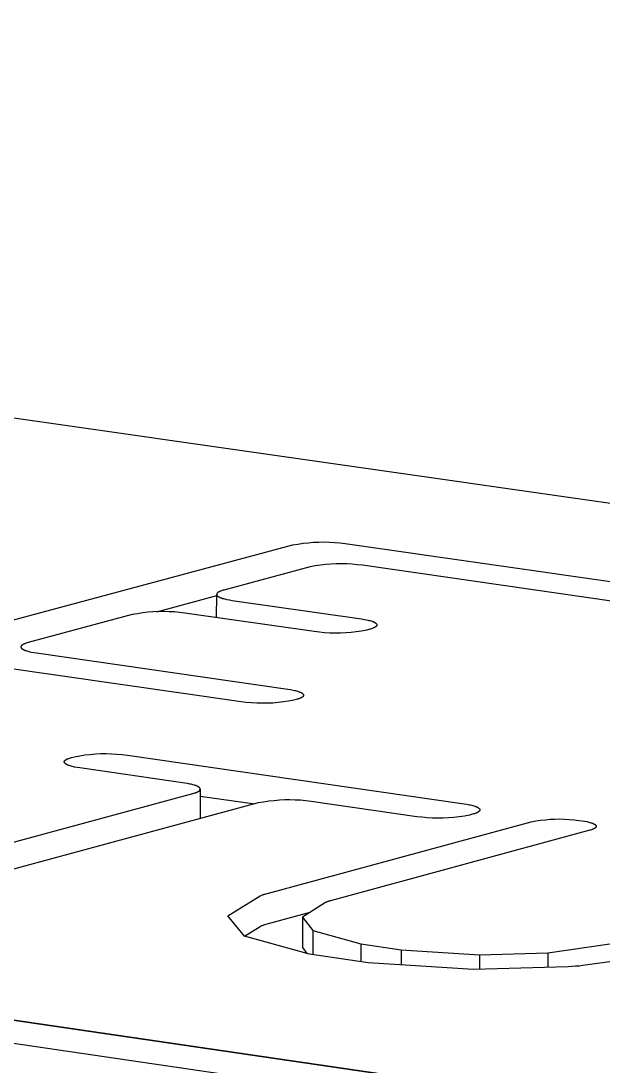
# Model space of a CAD drawing. Header units: millimetres. Extents: x -1283 to 2747, y -259 to 2557.
# Drawn here: x -56.64 to -39.81, y 888.5 to 918.73 of the extents above; entities that cross this region are included whole.
import ezdxf

# ---------------------------------------------------------------- set-up
doc = ezdxf.new("R2010")
doc.units = ezdxf.units.MM
doc.header["$MEASUREMENT"] = 0
doc.layers.add('Utwórz2D linie widoczne', color=7, linetype='Continuous', true_color=0x000000)

msp = doc.modelspace()

# ---------------------------------------------------------------- linework, layer by layer
at = {"layer": 'Utwórz2D linie widoczne'}
for p, q in [((133.445, 880.015), (-137.206, 918.732)), ((-177.156, 907.395), (89.502, 868.446)), ((90.257, 868.338), (-177.15, 907.396)), ((-180.82, 907.279), (90.947, 867.553)), ((-59.654, 900.653), (-48.782, 903.571)), ((-48.782, 903.571), (-48.632, 903.598)), ((-48.632, 903.598), (-48.481, 903.621)), ((-48.481, 903.621), (-48.33, 903.638)), ((-48.33, 903.638), (-48.178, 903.65)), ((-48.178, 903.65), (-48.026, 903.657)), ((-48.026, 903.657), (-47.874, 903.659)), ((-47.874, 903.659), (-47.721, 903.656)), ((-47.721, 903.656), (-47.569, 903.648)), ((-47.569, 903.648), (-47.417, 903.635)), ((-47.417, 903.635), (-47.266, 903.617)), ((-47.266, 903.617), (-38.14, 902.308)), ((-48.282, 902.938), (-50.773, 902.268)), ((-48.131, 902.965), (-48.282, 902.938)), ((-47.981, 902.987), (-48.131, 902.965)), ((-47.829, 903.004), (-47.981, 902.987)), ((-47.677, 903.017), (-47.829, 903.004)), ((-47.525, 903.024), (-47.677, 903.017)), ((-47.372, 903.026), (-47.525, 903.024)), ((-47.22, 903.023), (-47.372, 903.026)), ((-47.067, 903.015), (-47.22, 903.023)), ((-46.915, 903.001), (-47.067, 903.015)), ((-46.764, 902.983), (-46.915, 903.001)), ((-39.501, 901.941), (-46.764, 902.983)), ((-50.932, 902.206), (-50.936, 902.204)), ((-50.928, 902.209), (-50.932, 902.206)), ((-50.924, 902.211), (-50.928, 902.209)), ((-50.915, 902.216), (-50.924, 902.211)), ((-50.905, 902.221), (-50.915, 902.216)), ((-50.896, 902.226), (-50.905, 902.221)), ((-50.885, 902.23), (-50.896, 902.226)), ((-50.874, 902.235), (-50.885, 902.23)), ((-50.863, 902.239), (-50.874, 902.235)), ((-50.851, 902.244), (-50.863, 902.239)), ((-50.827, 902.252), (-50.851, 902.244)), ((-50.8, 902.26), (-50.827, 902.252)), ((-50.773, 902.268), (-50.8, 902.26)), ((-52.715, 901.641), (-50.981, 902.107)), ((-50.982, 901.47), (-50.981, 902.143)), ((-50.98, 902.149), (-50.981, 902.148)), ((-50.981, 902.148), (-50.981, 902.147)), ((-50.981, 902.147), (-50.981, 902.145)), ((-50.981, 902.145), (-50.981, 902.144)), ((-50.981, 902.144), (-50.981, 902.143)), ((-50.981, 902.143), (-50.981, 902.141)), ((-50.981, 902.141), (-50.981, 902.14)), ((-50.981, 902.14), (-50.981, 902.138)), ((-50.981, 902.138), (-50.981, 902.137)), ((-50.981, 902.137), (-50.98, 902.136)), ((-50.979, 902.155), (-50.98, 902.154)), ((-50.98, 902.154), (-50.98, 902.152)), ((-50.98, 902.152), (-50.98, 902.151)), ((-50.98, 902.151), (-50.98, 902.149)), ((-50.98, 902.136), (-50.98, 902.134)), ((-50.98, 902.134), (-50.98, 902.133)), ((-50.98, 902.133), (-50.98, 902.132)), ((-50.98, 902.132), (-50.979, 902.13)), ((-50.978, 902.158), (-50.979, 902.156)), ((-50.979, 902.156), (-50.979, 902.155)), ((-50.979, 902.13), (-50.979, 902.129)), ((-50.979, 902.129), (-50.978, 902.127)), ((-50.977, 902.16), (-50.978, 902.159)), ((-50.978, 902.159), (-50.978, 902.158)), ((-50.978, 902.127), (-50.978, 902.126)), ((-50.978, 902.126), (-50.977, 902.125)), ((-50.976, 902.163), (-50.977, 902.162)), ((-50.977, 902.162), (-50.977, 902.16)), ((-50.977, 902.125), (-50.977, 902.123)), ((-50.977, 902.123), (-50.976, 902.122)), ((-50.975, 902.164), (-50.976, 902.163)), ((-50.976, 902.122), (-50.975, 902.121)), ((-50.974, 902.167), (-50.975, 902.166)), ((-50.975, 902.166), (-50.975, 902.164)), ((-50.975, 902.121), (-50.974, 902.119)), ((-50.973, 902.168), (-50.974, 902.167)), ((-50.974, 902.119), (-50.974, 902.118)), ((-50.974, 902.118), (-50.973, 902.116)), ((-50.972, 902.17), (-50.973, 902.168)), ((-50.973, 902.116), (-50.972, 902.115)), ((-50.971, 902.171), (-50.972, 902.17)), ((-50.972, 902.115), (-50.971, 902.114)), ((-50.97, 902.172), (-50.971, 902.171)), ((-50.971, 902.114), (-50.97, 902.112)), ((-50.969, 902.174), (-50.97, 902.172)), ((-50.97, 902.112), (-50.969, 902.111)), ((-50.968, 902.175), (-50.969, 902.174)), ((-50.969, 902.111), (-50.968, 902.11)), ((-50.967, 902.176), (-50.968, 902.175)), ((-50.968, 902.11), (-50.967, 902.108)), ((-50.966, 902.178), (-50.967, 902.176)), ((-50.967, 902.108), (-50.966, 902.107)), ((-50.965, 902.179), (-50.966, 902.178)), ((-50.966, 902.107), (-50.964, 902.106)), ((-50.964, 902.18), (-50.965, 902.179)), ((-50.963, 902.182), (-50.964, 902.18)), ((-50.964, 902.106), (-50.963, 902.104)), ((-50.961, 902.183), (-50.963, 902.182)), ((-50.963, 902.104), (-50.962, 902.103)), ((-50.962, 902.103), (-50.96, 902.101)), ((-50.959, 902.186), (-50.961, 902.183)), ((-50.96, 902.101), (-50.958, 902.099)), ((-50.956, 902.188), (-50.959, 902.186)), ((-50.958, 902.099), (-50.955, 902.096)), ((-50.953, 902.191), (-50.956, 902.188)), ((-50.955, 902.096), (-50.952, 902.093)), ((-50.95, 902.193), (-50.953, 902.191)), ((-50.952, 902.093), (-50.948, 902.091)), ((-50.947, 902.196), (-50.95, 902.193)), ((-50.948, 902.091), (-50.945, 902.088)), ((-50.943, 902.199), (-50.947, 902.196)), ((-50.945, 902.088), (-50.941, 902.085)), ((-50.939, 902.201), (-50.943, 902.199)), ((-50.941, 902.085), (-50.937, 902.083)), ((-50.936, 902.204), (-50.939, 902.201)), ((-50.937, 902.083), (-50.933, 902.08)), ((-50.933, 902.08), (-50.929, 902.077)), ((-50.929, 902.077), (-50.925, 902.075)), ((-50.925, 902.075), (-50.92, 902.072)), ((-50.92, 902.072), (-50.91, 902.067)), ((-50.91, 902.067), (-50.9, 902.062)), ((-50.9, 902.062), (-50.889, 902.057)), ((-50.889, 902.057), (-50.878, 902.052)), ((-50.878, 902.052), (-50.866, 902.047)), ((-50.866, 902.047), (-50.853, 902.042)), ((-50.853, 902.042), (-50.84, 902.038)), ((-50.84, 902.038), (-50.812, 902.028)), ((-50.812, 902.028), (-50.783, 902.02)), ((-50.783, 902.02), (-50.751, 902.011)), ((-50.751, 902.011), (-50.718, 902.003)), ((-50.718, 902.003), (-50.683, 901.996)), ((-50.683, 901.996), (-50.61, 901.982)), ((-50.61, 901.982), (-50.534, 901.97)), ((-50.534, 901.97), (-46.797, 901.432)), ((-53.119, 901.607), (-53.27, 901.584)), ((-52.967, 901.624), (-53.119, 901.607)), ((-52.815, 901.636), (-52.967, 901.624)), ((-52.662, 901.643), (-52.815, 901.636)), ((-52.51, 901.645), (-52.662, 901.643)), ((-52.357, 901.642), (-52.51, 901.645)), ((-52.204, 901.634), (-52.357, 901.642)), ((-52.052, 901.621), (-52.204, 901.634)), ((-51.9, 901.602), (-52.052, 901.621)), ((-48.163, 901.065), (-51.9, 901.602)), ((-53.421, 901.557), (-56.431, 900.748)), ((-53.27, 901.584), (-53.421, 901.557)), ((-46.797, 901.432), (-46.721, 901.42)), ((-46.721, 901.42), (-46.648, 901.407)), ((-46.648, 901.407), (-46.613, 901.399)), ((-46.613, 901.399), (-46.58, 901.391)), ((-46.58, 901.391), (-46.548, 901.383)), ((-46.548, 901.383), (-46.518, 901.374)), ((-46.518, 901.374), (-46.49, 901.365)), ((-46.49, 901.365), (-46.477, 901.36)), ((-46.477, 901.36), (-46.464, 901.355)), ((-46.464, 901.355), (-46.452, 901.35)), ((-46.452, 901.35), (-46.441, 901.345)), ((-46.441, 901.345), (-46.43, 901.34)), ((-46.43, 901.34), (-46.42, 901.335)), ((-46.42, 901.335), (-46.41, 901.33)), ((-46.41, 901.33), (-46.406, 901.327)), ((-46.406, 901.327), (-46.401, 901.325)), ((-46.401, 901.325), (-46.397, 901.322)), ((-46.397, 901.322), (-46.393, 901.319)), ((-46.393, 901.319), (-46.389, 901.317)), ((-46.389, 901.317), (-46.386, 901.314)), ((-46.386, 901.314), (-46.382, 901.311)), ((-46.382, 901.311), (-46.379, 901.309)), ((-46.379, 901.309), (-46.375, 901.306)), ((-46.375, 901.306), (-46.372, 901.303)), ((-46.372, 901.303), (-46.37, 901.301)), ((-46.37, 901.301), (-46.368, 901.299)), ((-46.368, 901.299), (-46.367, 901.298)), ((-48.011, 901.046), (-48.163, 901.065)), ((-47.859, 901.033), (-48.011, 901.046)), ((-47.706, 901.025), (-47.859, 901.033)), ((-47.554, 901.022), (-47.706, 901.025)), ((-47.401, 901.024), (-47.554, 901.022)), ((-47.248, 901.031), (-47.401, 901.024)), ((-47.096, 901.043), (-47.248, 901.031)), ((-46.944, 901.061), (-47.096, 901.043)), ((-46.793, 901.083), (-46.944, 901.061)), ((-46.642, 901.11), (-46.793, 901.083)), ((-46.557, 901.133), (-46.642, 901.11)), ((-46.529, 901.141), (-46.557, 901.133)), ((-46.503, 901.149), (-46.529, 901.141)), ((-46.478, 901.158), (-46.503, 901.149)), ((-46.466, 901.162), (-46.478, 901.158)), ((-46.455, 901.167), (-46.466, 901.162)), ((-46.444, 901.172), (-46.455, 901.167)), ((-46.434, 901.176), (-46.444, 901.172)), ((-46.424, 901.181), (-46.434, 901.176)), ((-46.415, 901.186), (-46.424, 901.181)), ((-46.406, 901.191), (-46.415, 901.186)), ((-46.402, 901.193), (-46.406, 901.191)), ((-46.398, 901.196), (-46.402, 901.193)), ((-46.394, 901.198), (-46.398, 901.196)), ((-46.39, 901.201), (-46.394, 901.198)), ((-46.387, 901.203), (-46.39, 901.201)), ((-46.383, 901.206), (-46.387, 901.203)), ((-46.38, 901.208), (-46.383, 901.206)), ((-46.377, 901.211), (-46.38, 901.208)), ((-46.374, 901.214), (-46.377, 901.211)), ((-46.371, 901.216), (-46.374, 901.214)), ((-46.368, 901.219), (-46.371, 901.216)), ((-46.367, 901.22), (-46.368, 901.219)), ((-46.367, 901.298), (-46.366, 901.297)), ((-46.366, 901.221), (-46.367, 901.22)), ((-46.366, 901.297), (-46.364, 901.295)), ((-46.365, 901.223), (-46.366, 901.221)), ((-46.363, 901.224), (-46.365, 901.223)), ((-46.364, 901.295), (-46.363, 901.294)), ((-46.363, 901.294), (-46.362, 901.292)), ((-46.362, 901.225), (-46.363, 901.224)), ((-46.362, 901.292), (-46.361, 901.291)), ((-46.361, 901.227), (-46.362, 901.225)), ((-46.361, 901.291), (-46.36, 901.29)), ((-46.36, 901.228), (-46.361, 901.227)), ((-46.36, 901.29), (-46.359, 901.288)), ((-46.359, 901.229), (-46.36, 901.228)), ((-46.359, 901.288), (-46.358, 901.287)), ((-46.358, 901.231), (-46.359, 901.229)), ((-46.358, 901.287), (-46.357, 901.286)), ((-46.357, 901.232), (-46.358, 901.231)), ((-46.357, 901.286), (-46.356, 901.284)), ((-46.356, 901.235), (-46.357, 901.234)), ((-46.357, 901.234), (-46.357, 901.232)), ((-46.356, 901.284), (-46.356, 901.283)), ((-46.356, 901.283), (-46.355, 901.281)), ((-46.355, 901.236), (-46.356, 901.235)), ((-46.355, 901.281), (-46.354, 901.28)), ((-46.354, 901.238), (-46.355, 901.236)), ((-46.354, 901.28), (-46.353, 901.279)), ((-46.353, 901.24), (-46.354, 901.239)), ((-46.354, 901.239), (-46.354, 901.238)), ((-46.353, 901.279), (-46.353, 901.277)), ((-46.353, 901.277), (-46.352, 901.276)), ((-46.352, 901.242), (-46.353, 901.24)), ((-46.352, 901.276), (-46.352, 901.275)), ((-46.352, 901.275), (-46.351, 901.273)), ((-46.351, 901.244), (-46.352, 901.243)), ((-46.352, 901.243), (-46.352, 901.242)), ((-46.351, 901.273), (-46.351, 901.272)), ((-46.351, 901.272), (-46.35, 901.27)), ((-46.35, 901.248), (-46.351, 901.247)), ((-46.351, 901.247), (-46.351, 901.246)), ((-46.351, 901.246), (-46.351, 901.244)), ((-46.35, 901.27), (-46.35, 901.269)), ((-46.35, 901.269), (-46.35, 901.268)), ((-46.35, 901.268), (-46.349, 901.266)), ((-46.349, 901.253), (-46.35, 901.251)), ((-46.35, 901.251), (-46.35, 901.25)), ((-46.35, 901.25), (-46.35, 901.248)), ((-46.349, 901.266), (-46.349, 901.265)), ((-46.349, 901.265), (-46.349, 901.264)), ((-46.349, 901.264), (-46.349, 901.262)), ((-46.349, 901.262), (-46.349, 901.261)), ((-46.349, 901.261), (-46.349, 901.259)), ((-46.349, 901.259), (-46.349, 901.258)), ((-46.349, 901.258), (-46.349, 901.257)), ((-46.349, 901.257), (-46.349, 901.255)), ((-46.349, 901.255), (-46.349, 901.254)), ((-46.349, 901.254), (-46.349, 901.253)), ((-56.574, 900.696), (-56.582, 900.691)), ((-56.564, 900.7), (-56.574, 900.696)), ((-56.554, 900.705), (-56.564, 900.7)), ((-56.544, 900.71), (-56.554, 900.705)), ((-56.533, 900.714), (-56.544, 900.71)), ((-56.522, 900.719), (-56.533, 900.714)), ((-56.51, 900.723), (-56.522, 900.719)), ((-56.485, 900.732), (-56.51, 900.723)), ((-56.459, 900.74), (-56.485, 900.732)), ((-56.431, 900.748), (-56.459, 900.74)), ((-56.639, 900.631), (-56.64, 900.63)), ((-56.64, 900.63), (-56.64, 900.629)), ((-56.64, 900.629), (-56.64, 900.627)), ((-56.64, 900.627), (-56.64, 900.626)), ((-56.64, 900.626), (-56.64, 900.625)), ((-56.64, 900.625), (-56.64, 900.623)), ((-56.64, 900.623), (-56.64, 900.622)), ((-56.64, 900.622), (-56.64, 900.62)), ((-56.64, 900.62), (-56.64, 900.619)), ((-56.64, 900.619), (-56.64, 900.618)), ((-56.64, 900.618), (-56.64, 900.616)), ((-56.64, 900.616), (-56.64, 900.615)), ((-56.64, 900.615), (-56.64, 900.614)), ((-56.64, 900.614), (-56.639, 900.612)), ((-56.638, 900.636), (-56.639, 900.634)), ((-56.639, 900.634), (-56.639, 900.633)), ((-56.639, 900.633), (-56.639, 900.631)), ((-56.639, 900.612), (-56.639, 900.611)), ((-56.639, 900.611), (-56.639, 900.609)), ((-56.639, 900.609), (-56.638, 900.608)), ((-56.637, 900.638), (-56.638, 900.637)), ((-56.638, 900.637), (-56.638, 900.636)), ((-56.638, 900.608), (-56.638, 900.607)), ((-56.638, 900.607), (-56.637, 900.605)), ((-56.636, 900.641), (-56.637, 900.64)), ((-56.637, 900.64), (-56.637, 900.638)), ((-56.637, 900.605), (-56.637, 900.604)), ((-56.637, 900.604), (-56.636, 900.603)), ((-56.635, 900.642), (-56.636, 900.641)), ((-56.636, 900.603), (-56.635, 900.601)), ((-56.634, 900.645), (-56.635, 900.644)), ((-56.635, 900.644), (-56.635, 900.642)), ((-56.635, 900.601), (-56.635, 900.6)), ((-56.635, 900.6), (-56.634, 900.598)), ((-56.633, 900.646), (-56.634, 900.645)), ((-56.634, 900.598), (-56.633, 900.597)), ((-56.632, 900.648), (-56.633, 900.646)), ((-56.633, 900.597), (-56.632, 900.596)), ((-56.631, 900.649), (-56.632, 900.648)), ((-56.632, 900.596), (-56.631, 900.594)), ((-56.63, 900.652), (-56.631, 900.651)), ((-56.631, 900.651), (-56.631, 900.649)), ((-56.631, 900.594), (-56.631, 900.593)), ((-56.631, 900.593), (-56.63, 900.592)), ((-56.629, 900.653), (-56.63, 900.652)), ((-56.63, 900.592), (-56.629, 900.59)), ((-56.628, 900.655), (-56.629, 900.653)), ((-56.629, 900.59), (-56.627, 900.589)), ((-56.627, 900.656), (-56.628, 900.655)), ((-56.625, 900.657), (-56.627, 900.656)), ((-56.627, 900.589), (-56.626, 900.587)), ((-56.626, 900.587), (-56.625, 900.586)), ((-56.624, 900.659), (-56.625, 900.657)), ((-56.625, 900.586), (-56.624, 900.585)), ((-56.623, 900.66), (-56.624, 900.659)), ((-56.624, 900.585), (-56.623, 900.583)), ((-56.621, 900.663), (-56.623, 900.66)), ((-56.623, 900.583), (-56.621, 900.582)), ((-56.618, 900.665), (-56.621, 900.663)), ((-56.621, 900.582), (-56.62, 900.581)), ((-56.62, 900.581), (-56.617, 900.578)), ((-56.615, 900.668), (-56.618, 900.665)), ((-56.617, 900.578), (-56.614, 900.575)), ((-56.612, 900.67), (-56.615, 900.668)), ((-56.614, 900.575), (-56.611, 900.572)), ((-56.609, 900.673), (-56.612, 900.67)), ((-56.611, 900.572), (-56.608, 900.57)), ((-56.605, 900.676), (-56.609, 900.673)), ((-56.608, 900.57), (-56.604, 900.567)), ((-56.602, 900.678), (-56.605, 900.676)), ((-56.604, 900.567), (-56.601, 900.564)), ((-56.598, 900.681), (-56.602, 900.678)), ((-56.601, 900.564), (-56.597, 900.562)), ((-56.595, 900.683), (-56.598, 900.681)), ((-56.597, 900.562), (-56.593, 900.559)), ((-56.591, 900.686), (-56.595, 900.683)), ((-56.593, 900.559), (-56.589, 900.556)), ((-56.587, 900.688), (-56.591, 900.686)), ((-56.589, 900.556), (-56.584, 900.554)), ((-56.582, 900.691), (-56.587, 900.688)), ((-56.584, 900.554), (-56.58, 900.551)), ((-56.58, 900.551), (-56.57, 900.546)), ((-56.57, 900.546), (-56.56, 900.541)), ((-56.56, 900.541), (-56.549, 900.536)), ((-56.549, 900.536), (-56.538, 900.531)), ((-56.538, 900.531), (-56.526, 900.526)), ((-56.526, 900.526), (-56.513, 900.521)), ((-56.513, 900.521), (-56.5, 900.517)), ((-56.5, 900.517), (-56.472, 900.507)), ((-56.472, 900.507), (-56.442, 900.498)), ((-56.442, 900.498), (-56.411, 900.49)), ((-56.411, 900.49), (-56.378, 900.482)), ((-56.378, 900.482), (-56.343, 900.474)), ((-56.343, 900.474), (-56.27, 900.461)), ((-56.27, 900.461), (-56.194, 900.448)), ((-56.194, 900.448), (-48.92, 899.4)), ((-50.276, 899.034), (-59.418, 900.353)), ((-48.92, 899.4), (-48.843, 899.387)), ((-48.843, 899.387), (-48.77, 899.374)), ((-48.77, 899.374), (-48.735, 899.366)), ((-48.735, 899.366), (-48.702, 899.358)), ((-48.702, 899.358), (-48.67, 899.349)), ((-48.67, 899.349), (-48.64, 899.341)), ((-48.64, 899.341), (-48.612, 899.331)), ((-48.612, 899.331), (-48.599, 899.327)), ((-48.599, 899.327), (-48.587, 899.322)), ((-48.587, 899.322), (-48.574, 899.317)), ((-48.574, 899.317), (-48.563, 899.312)), ((-48.563, 899.312), (-48.552, 899.307)), ((-48.552, 899.307), (-48.542, 899.302)), ((-48.542, 899.302), (-48.532, 899.297)), ((-48.532, 899.297), (-48.528, 899.294)), ((-48.528, 899.294), (-48.523, 899.291)), ((-48.523, 899.291), (-48.519, 899.289)), ((-48.519, 899.289), (-48.515, 899.286)), ((-48.515, 899.286), (-48.511, 899.283)), ((-48.511, 899.283), (-48.507, 899.281)), ((-48.507, 899.281), (-48.504, 899.278)), ((-48.504, 899.278), (-48.501, 899.275)), ((-48.501, 899.275), (-48.497, 899.273)), ((-48.497, 899.273), (-48.494, 899.27)), ((-48.493, 899.182), (-48.496, 899.18)), ((-48.494, 899.27), (-48.492, 899.267)), ((-48.49, 899.185), (-48.493, 899.182)), ((-48.492, 899.267), (-48.49, 899.266)), ((-48.49, 899.266), (-48.489, 899.264)), ((-48.489, 899.186), (-48.49, 899.185)), ((-48.489, 899.264), (-48.488, 899.263)), ((-48.488, 899.188), (-48.489, 899.186)), ((-48.488, 899.263), (-48.486, 899.262)), ((-48.487, 899.189), (-48.488, 899.188)), ((-48.486, 899.19), (-48.487, 899.189)), ((-48.486, 899.262), (-48.485, 899.26)), ((-48.484, 899.192), (-48.486, 899.19)), ((-48.485, 899.26), (-48.484, 899.259)), ((-48.484, 899.259), (-48.483, 899.257)), ((-48.483, 899.193), (-48.484, 899.192)), ((-48.483, 899.257), (-48.482, 899.256)), ((-48.482, 899.194), (-48.483, 899.193)), ((-48.482, 899.256), (-48.481, 899.255)), ((-48.481, 899.196), (-48.482, 899.194)), ((-48.481, 899.255), (-48.48, 899.253)), ((-48.48, 899.197), (-48.481, 899.196)), ((-48.48, 899.253), (-48.479, 899.252)), ((-48.479, 899.2), (-48.48, 899.198)), ((-48.48, 899.198), (-48.48, 899.197)), ((-48.479, 899.252), (-48.478, 899.251)), ((-48.478, 899.201), (-48.479, 899.2)), ((-48.478, 899.251), (-48.478, 899.249)), ((-48.478, 899.249), (-48.477, 899.248)), ((-48.477, 899.202), (-48.478, 899.201)), ((-48.477, 899.248), (-48.476, 899.246)), ((-48.476, 899.204), (-48.477, 899.202)), ((-48.476, 899.246), (-48.475, 899.245)), ((-48.475, 899.206), (-48.476, 899.205)), ((-48.476, 899.205), (-48.476, 899.204)), ((-48.475, 899.245), (-48.475, 899.244)), ((-48.475, 899.244), (-48.474, 899.242)), ((-48.474, 899.209), (-48.475, 899.208)), ((-48.475, 899.208), (-48.475, 899.206)), ((-48.474, 899.242), (-48.474, 899.241)), ((-48.474, 899.241), (-48.473, 899.24)), ((-48.473, 899.211), (-48.474, 899.209)), ((-48.473, 899.24), (-48.473, 899.238)), ((-48.473, 899.238), (-48.472, 899.237)), ((-48.472, 899.215), (-48.473, 899.213)), ((-48.473, 899.213), (-48.473, 899.212)), ((-48.473, 899.212), (-48.473, 899.211)), ((-48.472, 899.237), (-48.472, 899.235)), ((-48.472, 899.235), (-48.472, 899.234)), ((-48.472, 899.234), (-48.471, 899.233)), ((-48.471, 899.219), (-48.472, 899.217)), ((-48.472, 899.217), (-48.472, 899.216)), ((-48.472, 899.216), (-48.472, 899.215)), ((-48.471, 899.233), (-48.471, 899.231)), ((-48.471, 899.231), (-48.471, 899.23)), ((-48.471, 899.23), (-48.471, 899.228)), ((-48.471, 899.228), (-48.471, 899.227)), ((-48.471, 899.227), (-48.471, 899.226)), ((-48.471, 899.226), (-48.471, 899.224)), ((-48.471, 899.224), (-48.471, 899.223)), ((-48.471, 899.223), (-48.471, 899.222)), ((-48.471, 899.222), (-48.471, 899.22)), ((-48.471, 899.22), (-48.471, 899.219)), ((-50.124, 899.015), (-50.276, 899.034)), ((-49.971, 899.002), (-50.124, 899.015)), ((-49.818, 898.994), (-49.971, 899.002)), ((-49.665, 898.991), (-49.818, 898.994)), ((-49.511, 898.993), (-49.665, 898.991)), ((-49.358, 899), (-49.511, 898.993)), ((-49.206, 899.012), (-49.358, 899)), ((-49.053, 899.03), (-49.206, 899.012)), ((-48.902, 899.052), (-49.053, 899.03)), ((-48.751, 899.08), (-48.902, 899.052)), ((-48.68, 899.099), (-48.751, 899.08)), ((-48.652, 899.107), (-48.68, 899.099)), ((-48.626, 899.115), (-48.652, 899.107)), ((-48.601, 899.124), (-48.626, 899.115)), ((-48.589, 899.128), (-48.601, 899.124)), ((-48.578, 899.133), (-48.589, 899.128)), ((-48.567, 899.137), (-48.578, 899.133)), ((-48.556, 899.142), (-48.567, 899.137)), ((-48.546, 899.147), (-48.556, 899.142)), ((-48.537, 899.152), (-48.546, 899.147)), ((-48.528, 899.157), (-48.537, 899.152)), ((-48.524, 899.159), (-48.528, 899.157)), ((-48.52, 899.162), (-48.524, 899.159)), ((-48.516, 899.164), (-48.52, 899.162)), ((-48.512, 899.167), (-48.516, 899.164)), ((-48.509, 899.169), (-48.512, 899.167)), ((-48.505, 899.172), (-48.509, 899.169)), ((-48.502, 899.174), (-48.505, 899.172)), ((-48.499, 899.177), (-48.502, 899.174)), ((-48.496, 899.18), (-48.499, 899.177)), ((-55.329, 897.367), (-55.32, 897.371)), ((-55.32, 897.371), (-55.311, 897.376)), ((-55.311, 897.376), (-55.301, 897.381)), ((-55.301, 897.381), (-55.29, 897.386)), ((-55.29, 897.386), (-55.28, 897.39)), ((-55.28, 897.39), (-55.268, 897.395)), ((-55.268, 897.395), (-55.256, 897.399)), ((-55.256, 897.399), (-55.231, 897.408)), ((-55.231, 897.408), (-55.205, 897.416)), ((-55.205, 897.416), (-55.177, 897.424)), ((-55.177, 897.424), (-55.091, 897.447)), ((-55.091, 897.447), (-54.94, 897.475)), ((-54.94, 897.475), (-54.788, 897.498)), ((-54.788, 897.498), (-54.636, 897.515)), ((-54.636, 897.515), (-54.482, 897.528)), ((-54.482, 897.528), (-54.329, 897.535)), ((-54.329, 897.535), (-54.175, 897.537)), ((-54.175, 897.537), (-54.022, 897.534)), ((-54.022, 897.534), (-53.869, 897.525)), ((-53.869, 897.525), (-53.716, 897.512)), ((-53.716, 897.512), (-53.563, 897.494)), ((-53.563, 897.494), (-43.825, 896.085)), ((-55.387, 897.304), (-55.386, 897.305)), ((-55.387, 897.303), (-55.387, 897.304)), ((-55.387, 897.301), (-55.387, 897.303)), ((-55.387, 897.3), (-55.387, 897.301)), ((-55.387, 897.299), (-55.387, 897.3)), ((-55.387, 897.297), (-55.387, 897.299)), ((-55.387, 897.296), (-55.387, 897.297)), ((-55.387, 897.294), (-55.387, 897.296)), ((-55.387, 897.293), (-55.387, 897.294)), ((-55.387, 897.292), (-55.387, 897.293)), ((-55.387, 897.29), (-55.387, 897.292)), ((-55.386, 897.289), (-55.387, 897.29)), ((-55.386, 897.308), (-55.385, 897.31)), ((-55.386, 897.307), (-55.386, 897.308)), ((-55.386, 897.305), (-55.386, 897.307)), ((-55.386, 897.287), (-55.386, 897.289)), ((-55.386, 897.286), (-55.386, 897.287)), ((-55.385, 897.285), (-55.386, 897.286)), ((-55.385, 897.312), (-55.384, 897.314)), ((-55.385, 897.311), (-55.385, 897.312)), ((-55.385, 897.31), (-55.385, 897.311)), ((-55.385, 897.283), (-55.385, 897.285)), ((-55.385, 897.282), (-55.385, 897.283)), ((-55.384, 897.28), (-55.385, 897.282)), ((-55.384, 897.314), (-55.383, 897.315)), ((-55.383, 897.279), (-55.384, 897.28)), ((-55.383, 897.316), (-55.382, 897.318)), ((-55.383, 897.315), (-55.383, 897.316)), ((-55.383, 897.278), (-55.383, 897.279)), ((-55.382, 897.276), (-55.383, 897.278)), ((-55.382, 897.319), (-55.381, 897.321)), ((-55.382, 897.318), (-55.382, 897.319)), ((-55.381, 897.275), (-55.382, 897.276)), ((-55.381, 897.321), (-55.38, 897.322)), ((-55.381, 897.273), (-55.381, 897.275)), ((-55.38, 897.272), (-55.381, 897.273)), ((-55.38, 897.322), (-55.379, 897.323)), ((-55.379, 897.271), (-55.38, 897.272)), ((-55.379, 897.323), (-55.378, 897.325)), ((-55.378, 897.269), (-55.379, 897.271)), ((-55.378, 897.325), (-55.377, 897.326)), ((-55.377, 897.268), (-55.378, 897.269)), ((-55.377, 897.326), (-55.376, 897.327)), ((-55.376, 897.267), (-55.377, 897.268)), ((-55.376, 897.327), (-55.375, 897.329)), ((-55.375, 897.265), (-55.376, 897.267)), ((-55.375, 897.329), (-55.374, 897.33)), ((-55.374, 897.264), (-55.375, 897.265)), ((-55.374, 897.33), (-55.373, 897.331)), ((-55.373, 897.262), (-55.374, 897.264)), ((-55.373, 897.331), (-55.372, 897.333)), ((-55.372, 897.261), (-55.373, 897.262)), ((-55.372, 897.333), (-55.371, 897.334)), ((-55.371, 897.26), (-55.372, 897.261)), ((-55.371, 897.334), (-55.37, 897.335)), ((-55.369, 897.258), (-55.371, 897.26)), ((-55.37, 897.335), (-55.367, 897.338)), ((-55.368, 897.257), (-55.369, 897.258)), ((-55.367, 897.256), (-55.368, 897.257)), ((-55.367, 897.338), (-55.365, 897.341)), ((-55.364, 897.253), (-55.367, 897.256)), ((-55.365, 897.341), (-55.362, 897.343)), ((-55.361, 897.25), (-55.364, 897.253)), ((-55.362, 897.343), (-55.359, 897.346)), ((-55.358, 897.247), (-55.361, 897.25)), ((-55.359, 897.346), (-55.356, 897.349)), ((-55.355, 897.245), (-55.358, 897.247)), ((-55.356, 897.349), (-55.352, 897.351)), ((-55.351, 897.242), (-55.355, 897.245)), ((-55.352, 897.351), (-55.349, 897.354)), ((-55.347, 897.239), (-55.351, 897.242)), ((-55.349, 897.354), (-55.345, 897.356)), ((-55.343, 897.237), (-55.347, 897.239)), ((-55.345, 897.356), (-55.341, 897.359)), ((-55.339, 897.234), (-55.343, 897.237)), ((-55.341, 897.359), (-55.337, 897.361)), ((-55.335, 897.231), (-55.339, 897.234)), ((-55.337, 897.361), (-55.333, 897.364)), ((-55.331, 897.229), (-55.335, 897.231)), ((-55.333, 897.364), (-55.329, 897.367)), ((-55.326, 897.226), (-55.331, 897.229)), ((-55.317, 897.221), (-55.326, 897.226)), ((-55.307, 897.216), (-55.317, 897.221)), ((-55.296, 897.21), (-55.307, 897.216)), ((-55.284, 897.205), (-55.296, 897.21)), ((-55.272, 897.201), (-55.284, 897.205)), ((-55.259, 897.196), (-55.272, 897.201)), ((-55.246, 897.191), (-55.259, 897.196)), ((-55.218, 897.182), (-55.246, 897.191)), ((-55.188, 897.173), (-55.218, 897.182)), ((-55.157, 897.164), (-55.188, 897.173)), ((-55.123, 897.156), (-55.157, 897.164)), ((-55.088, 897.149), (-55.123, 897.156)), ((-55.015, 897.135), (-55.088, 897.149)), ((-54.938, 897.122), (-55.015, 897.135)), ((-51.906, 896.683), (-54.938, 897.122)), ((-51.829, 896.671), (-51.906, 896.683)), ((-51.756, 896.657), (-51.829, 896.671)), ((-51.721, 896.65), (-51.756, 896.657)), ((-51.688, 896.641), (-51.721, 896.65)), ((-51.656, 896.633), (-51.688, 896.641)), ((-51.626, 896.624), (-51.656, 896.633)), ((-51.598, 896.615), (-51.626, 896.624)), ((-51.584, 896.61), (-51.598, 896.615)), ((-51.572, 896.605), (-51.584, 896.61)), ((-51.56, 896.6), (-51.572, 896.605)), ((-51.548, 896.595), (-51.56, 896.6)), ((-51.537, 896.59), (-51.548, 896.595)), ((-51.527, 896.585), (-51.537, 896.59)), ((-51.517, 896.58), (-51.527, 896.585)), ((-51.513, 896.577), (-51.517, 896.58)), ((-51.509, 896.574), (-51.513, 896.577)), ((-51.504, 896.572), (-51.509, 896.574)), ((-51.5, 896.569), (-51.504, 896.572)), ((-51.496, 896.566), (-51.5, 896.569)), ((-51.493, 896.564), (-51.496, 896.566)), ((-51.489, 896.561), (-51.493, 896.564)), ((-51.486, 896.558), (-51.489, 896.561)), ((-51.483, 896.556), (-51.486, 896.558)), ((-51.484, 896.459), (-51.481, 896.462)), ((-51.48, 896.553), (-51.483, 896.556)), ((-51.481, 896.462), (-51.479, 896.465)), ((-51.477, 896.55), (-51.48, 896.553)), ((-51.479, 896.465), (-51.476, 896.467)), ((-51.475, 896.549), (-51.477, 896.55)), ((-51.476, 896.467), (-51.475, 896.469)), ((-51.474, 896.547), (-51.475, 896.549)), ((-51.475, 896.469), (-51.473, 896.47)), ((-51.473, 896.546), (-51.474, 896.547)), ((-51.472, 896.545), (-51.473, 896.546)), ((-51.473, 896.47), (-51.472, 896.471)), ((-51.47, 896.543), (-51.472, 896.545)), ((-51.472, 896.471), (-51.471, 896.473)), ((-51.471, 896.473), (-51.47, 896.474)), ((-51.469, 896.542), (-51.47, 896.543)), ((-51.47, 896.474), (-51.469, 896.475)), ((-51.468, 896.54), (-51.469, 896.542)), ((-51.469, 896.475), (-51.468, 896.477)), ((-51.467, 896.539), (-51.468, 896.54)), ((-51.468, 896.477), (-51.467, 896.478)), ((-51.466, 896.538), (-51.467, 896.539)), ((-51.467, 896.478), (-51.466, 896.479)), ((-51.465, 896.536), (-51.466, 896.538)), ((-51.466, 896.479), (-51.465, 896.481)), ((-51.464, 896.535), (-51.465, 896.536)), ((-51.465, 896.481), (-51.464, 896.482)), ((-51.464, 896.533), (-51.464, 896.535)), ((-51.463, 896.532), (-51.464, 896.533)), ((-51.464, 896.482), (-51.463, 896.484)), ((-51.462, 896.531), (-51.463, 896.532)), ((-51.463, 896.485), (-51.462, 896.486)), ((-51.463, 896.484), (-51.463, 896.485)), ((-51.461, 896.529), (-51.462, 896.531)), ((-51.462, 896.486), (-51.461, 896.488)), ((-51.461, 896.528), (-51.461, 896.529)), ((-51.46, 896.527), (-51.461, 896.528)), ((-51.461, 896.488), (-51.46, 896.489)), ((-51.459, 896.525), (-51.46, 896.527)), ((-51.46, 896.49), (-51.459, 896.492)), ((-51.46, 896.489), (-51.46, 896.49)), ((-51.459, 896.524), (-51.459, 896.525)), ((-51.458, 896.522), (-51.459, 896.524)), ((-51.459, 896.493), (-51.458, 896.495)), ((-51.459, 896.492), (-51.459, 896.493)), ((-51.458, 896.521), (-51.458, 896.522)), ((-51.458, 896.52), (-51.458, 896.521)), ((-51.457, 896.518), (-51.458, 896.52)), ((-51.458, 896.497), (-51.457, 896.499)), ((-51.458, 896.496), (-51.458, 896.497)), ((-51.458, 896.495), (-51.458, 896.496)), ((-51.457, 896.517), (-51.457, 896.518)), ((-51.457, 896.515), (-51.457, 896.517)), ((-51.456, 896.514), (-51.457, 896.515)), ((-51.456, 896.508), (-51.457, 895.653)), ((-51.457, 896.501), (-51.456, 896.503)), ((-51.457, 896.5), (-51.457, 896.501)), ((-51.457, 896.499), (-51.457, 896.5)), ((-51.456, 896.513), (-51.456, 896.514)), ((-51.456, 896.511), (-51.456, 896.513)), ((-51.456, 896.51), (-51.456, 896.511)), ((-51.456, 896.508), (-51.456, 896.51)), ((-51.456, 896.507), (-51.456, 896.508)), ((-51.456, 896.506), (-51.456, 896.507)), ((-51.456, 896.504), (-51.456, 896.506)), ((-51.456, 896.503), (-51.456, 896.504)), ((-61.156, 893.814), (-51.666, 896.381)), ((-51.666, 896.381), (-51.638, 896.389)), ((-51.638, 896.389), (-51.612, 896.397)), ((-51.612, 896.397), (-51.587, 896.406)), ((-51.587, 896.406), (-51.575, 896.41)), ((-51.575, 896.41), (-51.564, 896.415)), ((-51.564, 896.415), (-51.553, 896.419)), ((-51.553, 896.419), (-51.542, 896.424)), ((-51.542, 896.424), (-51.532, 896.429)), ((-51.532, 896.429), (-51.523, 896.434)), ((-51.523, 896.434), (-51.514, 896.439)), ((-51.514, 896.439), (-51.51, 896.441)), ((-51.51, 896.441), (-51.506, 896.444)), ((-51.506, 896.444), (-51.502, 896.446)), ((-51.502, 896.446), (-51.498, 896.449)), ((-51.498, 896.449), (-51.494, 896.452)), ((-51.494, 896.452), (-51.491, 896.454)), ((-51.491, 896.454), (-51.488, 896.457)), ((-51.488, 896.457), (-51.484, 896.459)), ((-51.456, 896.309), (-49.877, 896.081)), ((-49.322, 896.175), (-49.474, 896.158)), ((-49.168, 896.188), (-49.322, 896.175)), ((-49.015, 896.195), (-49.168, 896.188)), ((-48.861, 896.197), (-49.015, 896.195)), ((-48.707, 896.194), (-48.861, 896.197)), ((-48.554, 896.186), (-48.707, 896.194)), ((-48.4, 896.172), (-48.554, 896.186)), ((-48.248, 896.154), (-48.4, 896.172)), ((-49.778, 896.108), (-59.265, 893.539)), ((-49.627, 896.135), (-49.778, 896.108)), ((-49.474, 896.158), (-49.627, 896.135)), ((-45.198, 895.712), (-48.248, 896.154)), ((-43.825, 896.085), (-43.748, 896.073)), ((-43.748, 896.073), (-43.674, 896.059)), ((-43.674, 896.059), (-43.639, 896.051)), ((-43.639, 896.051), (-43.605, 896.043)), ((-43.605, 896.043), (-43.574, 896.034)), ((-43.574, 896.034), (-43.543, 896.025)), ((-43.543, 896.025), (-43.515, 896.016)), ((-43.515, 896.016), (-43.502, 896.011)), ((-43.502, 896.011), (-43.489, 896.007)), ((-43.489, 896.007), (-43.477, 896.002)), ((-43.477, 896.002), (-43.466, 895.997)), ((-43.466, 895.997), (-43.455, 895.991)), ((-43.455, 895.991), (-43.444, 895.986)), ((-43.444, 895.986), (-43.435, 895.981)), ((-43.435, 895.981), (-43.43, 895.978)), ((-43.43, 895.978), (-43.426, 895.976)), ((-43.426, 895.976), (-43.421, 895.973)), ((-43.421, 895.973), (-43.417, 895.97)), ((-43.417, 895.97), (-43.413, 895.968)), ((-43.413, 895.968), (-43.41, 895.965)), ((-43.41, 895.965), (-43.406, 895.962)), ((-43.404, 895.858), (-43.407, 895.855)), ((-43.406, 895.962), (-43.403, 895.96)), ((-43.4, 895.861), (-43.404, 895.858)), ((-43.403, 895.96), (-43.4, 895.957)), ((-43.4, 895.957), (-43.397, 895.954)), ((-43.397, 895.863), (-43.4, 895.861)), ((-43.397, 895.954), (-43.394, 895.951)), ((-43.395, 895.866), (-43.397, 895.863)), ((-43.392, 895.869), (-43.395, 895.866)), ((-43.394, 895.951), (-43.391, 895.949)), ((-43.391, 895.87), (-43.392, 895.869)), ((-43.391, 895.949), (-43.39, 895.947)), ((-43.389, 895.871), (-43.391, 895.87)), ((-43.39, 895.947), (-43.388, 895.946)), ((-43.388, 895.873), (-43.389, 895.871)), ((-43.388, 895.946), (-43.387, 895.944)), ((-43.387, 895.874), (-43.388, 895.873)), ((-43.387, 895.944), (-43.386, 895.943)), ((-43.386, 895.875), (-43.387, 895.874)), ((-43.386, 895.943), (-43.385, 895.942)), ((-43.385, 895.877), (-43.386, 895.875)), ((-43.385, 895.942), (-43.384, 895.94)), ((-43.384, 895.878), (-43.385, 895.877)), ((-43.384, 895.94), (-43.383, 895.939)), ((-43.383, 895.879), (-43.384, 895.878)), ((-43.383, 895.939), (-43.382, 895.938)), ((-43.382, 895.881), (-43.383, 895.879)), ((-43.382, 895.938), (-43.381, 895.936)), ((-43.381, 895.882), (-43.382, 895.881)), ((-43.381, 895.936), (-43.38, 895.935)), ((-43.38, 895.883), (-43.381, 895.882)), ((-43.38, 895.935), (-43.38, 895.933)), ((-43.38, 895.933), (-43.379, 895.932)), ((-43.379, 895.886), (-43.38, 895.885)), ((-43.38, 895.885), (-43.38, 895.883)), ((-43.379, 895.932), (-43.378, 895.931)), ((-43.378, 895.887), (-43.379, 895.886)), ((-43.378, 895.931), (-43.377, 895.929)), ((-43.377, 895.889), (-43.378, 895.887)), ((-43.377, 895.929), (-43.377, 895.928)), ((-43.377, 895.928), (-43.376, 895.926)), ((-43.376, 895.892), (-43.377, 895.89)), ((-43.377, 895.89), (-43.377, 895.889)), ((-43.376, 895.926), (-43.376, 895.925)), ((-43.376, 895.925), (-43.375, 895.924)), ((-43.375, 895.894), (-43.376, 895.893)), ((-43.376, 895.893), (-43.376, 895.892)), ((-43.375, 895.924), (-43.375, 895.922)), ((-43.375, 895.922), (-43.374, 895.921)), ((-43.374, 895.897), (-43.375, 895.896)), ((-43.375, 895.896), (-43.375, 895.894)), ((-43.374, 895.921), (-43.374, 895.919)), ((-43.374, 895.919), (-43.374, 895.918)), ((-43.374, 895.918), (-43.373, 895.917)), ((-43.373, 895.901), (-43.374, 895.9)), ((-43.374, 895.9), (-43.374, 895.899)), ((-43.374, 895.899), (-43.374, 895.897)), ((-43.373, 895.917), (-43.373, 895.915)), ((-43.373, 895.915), (-43.373, 895.914)), ((-43.373, 895.914), (-43.373, 895.912)), ((-43.373, 895.912), (-43.373, 895.911)), ((-43.373, 895.911), (-43.373, 895.91)), ((-43.373, 895.91), (-43.373, 895.908)), ((-43.373, 895.908), (-43.373, 895.907)), ((-43.373, 895.907), (-43.373, 895.905)), ((-43.373, 895.905), (-43.373, 895.904)), ((-43.373, 895.904), (-43.373, 895.903)), ((-43.373, 895.903), (-43.373, 895.901)), ((-49.584, 893.473), (-41.888, 895.564)), ((-45.045, 895.694), (-45.198, 895.712)), ((-44.892, 895.68), (-45.045, 895.694)), ((-44.738, 895.672), (-44.892, 895.68)), ((-44.584, 895.669), (-44.738, 895.672)), ((-44.431, 895.671), (-44.584, 895.669)), ((-44.277, 895.678), (-44.431, 895.671)), ((-44.124, 895.691), (-44.277, 895.678)), ((-43.971, 895.708), (-44.124, 895.691)), ((-43.819, 895.731), (-43.971, 895.708)), ((-43.667, 895.759), (-43.819, 895.731)), ((-43.582, 895.782), (-43.667, 895.759)), ((-43.554, 895.79), (-43.582, 895.782)), ((-43.527, 895.798), (-43.554, 895.79)), ((-43.502, 895.807), (-43.527, 895.798)), ((-43.491, 895.811), (-43.502, 895.807)), ((-43.479, 895.816), (-43.491, 895.811)), ((-43.468, 895.821), (-43.479, 895.816)), ((-43.458, 895.825), (-43.468, 895.821)), ((-43.448, 895.83), (-43.458, 895.825)), ((-43.439, 895.835), (-43.448, 895.83)), ((-43.43, 895.84), (-43.439, 895.835)), ((-43.426, 895.843), (-43.43, 895.84)), ((-43.422, 895.845), (-43.426, 895.843)), ((-43.418, 895.848), (-43.422, 895.845)), ((-43.414, 895.85), (-43.418, 895.848)), ((-43.41, 895.853), (-43.414, 895.85)), ((-43.407, 895.855), (-43.41, 895.853)), ((-41.888, 895.564), (-41.752, 895.589)), ((-41.752, 895.589), (-41.615, 895.609)), ((-41.615, 895.609), (-41.477, 895.625)), ((-41.477, 895.625), (-41.339, 895.636)), ((-41.339, 895.636), (-41.201, 895.643)), ((-41.201, 895.643), (-41.063, 895.645)), ((-41.063, 895.645), (-40.924, 895.642)), ((-40.924, 895.642), (-40.786, 895.634)), ((-40.786, 895.634), (-40.648, 895.622)), ((-40.648, 895.622), (-40.511, 895.606)), ((-40.511, 895.606), (-40.416, 895.592)), ((-40.416, 895.592), (-40.346, 895.581)), ((-40.346, 895.581), (-40.28, 895.568)), ((-40.28, 895.568), (-40.248, 895.561)), ((-40.248, 895.561), (-40.218, 895.554)), ((-40.218, 895.554), (-40.189, 895.546)), ((-40.196, 895.319), (-47.69, 893.281)), ((-40.171, 895.326), (-40.196, 895.319)), ((-40.189, 895.546), (-40.162, 895.538)), ((-40.147, 895.334), (-40.171, 895.326)), ((-40.162, 895.538), (-40.137, 895.53)), ((-40.125, 895.341), (-40.147, 895.334)), ((-40.137, 895.53), (-40.125, 895.526)), ((-40.125, 895.526), (-40.113, 895.521)), ((-40.114, 895.345), (-40.125, 895.341)), ((-40.104, 895.349), (-40.114, 895.345)), ((-40.113, 895.521), (-40.102, 895.517)), ((-40.094, 895.354), (-40.104, 895.349)), ((-40.102, 895.517), (-40.092, 895.512)), ((-40.085, 895.358), (-40.094, 895.354)), ((-40.092, 895.512), (-40.082, 895.508)), ((-40.076, 895.362), (-40.085, 895.358)), ((-40.082, 895.508), (-40.073, 895.503)), ((-40.067, 895.367), (-40.076, 895.362)), ((-40.073, 895.503), (-40.064, 895.498)), ((-40.059, 895.371), (-40.067, 895.367)), ((-40.064, 895.498), (-40.06, 895.496)), ((-40.06, 895.496), (-40.056, 895.493)), ((-40.056, 895.373), (-40.059, 895.371)), ((-40.056, 895.493), (-40.052, 895.491)), ((-40.052, 895.376), (-40.056, 895.373)), ((-40.052, 895.491), (-40.049, 895.489)), ((-40.048, 895.378), (-40.052, 895.376)), ((-40.049, 895.489), (-40.045, 895.486)), ((-40.045, 895.38), (-40.048, 895.378)), ((-40.045, 895.486), (-40.042, 895.484)), ((-40.042, 895.383), (-40.045, 895.38)), ((-40.042, 895.484), (-40.038, 895.481)), ((-40.039, 895.385), (-40.042, 895.383)), ((-40.036, 895.387), (-40.039, 895.385)), ((-40.038, 895.481), (-40.035, 895.479)), ((-40.033, 895.39), (-40.036, 895.387)), ((-40.035, 895.479), (-40.032, 895.476)), ((-40.03, 895.392), (-40.033, 895.39)), ((-40.032, 895.476), (-40.03, 895.474)), ((-40.03, 895.474), (-40.027, 895.471)), ((-40.028, 895.394), (-40.03, 895.392)), ((-40.025, 895.397), (-40.028, 895.394)), ((-40.027, 895.471), (-40.025, 895.469)), ((-40.025, 895.469), (-40.024, 895.468)), ((-40.024, 895.398), (-40.025, 895.397)), ((-40.024, 895.468), (-40.022, 895.467)), ((-40.023, 895.399), (-40.024, 895.398)), ((-40.022, 895.4), (-40.023, 895.399)), ((-40.022, 895.467), (-40.021, 895.465)), ((-40.021, 895.402), (-40.022, 895.4)), ((-40.021, 895.465), (-40.02, 895.464)), ((-40.02, 895.403), (-40.021, 895.402)), ((-40.02, 895.464), (-40.019, 895.463)), ((-40.019, 895.404), (-40.02, 895.403)), ((-40.019, 895.463), (-40.018, 895.462)), ((-40.018, 895.405), (-40.019, 895.404)), ((-40.018, 895.462), (-40.018, 895.46)), ((-40.018, 895.46), (-40.017, 895.459)), ((-40.017, 895.407), (-40.018, 895.405)), ((-40.017, 895.459), (-40.016, 895.458)), ((-40.016, 895.408), (-40.017, 895.407)), ((-40.016, 895.458), (-40.015, 895.457)), ((-40.015, 895.41), (-40.016, 895.409)), ((-40.016, 895.409), (-40.016, 895.408)), ((-40.015, 895.457), (-40.014, 895.455)), ((-40.014, 895.411), (-40.015, 895.41)), ((-40.014, 895.455), (-40.014, 895.454)), ((-40.014, 895.454), (-40.013, 895.453)), ((-40.013, 895.413), (-40.014, 895.411)), ((-40.013, 895.453), (-40.012, 895.451)), ((-40.012, 895.415), (-40.013, 895.414)), ((-40.013, 895.414), (-40.013, 895.413)), ((-40.012, 895.451), (-40.012, 895.45)), ((-40.012, 895.45), (-40.011, 895.449)), ((-40.011, 895.418), (-40.012, 895.416)), ((-40.012, 895.416), (-40.012, 895.415)), ((-40.011, 895.449), (-40.011, 895.448)), ((-40.011, 895.448), (-40.01, 895.446)), ((-40.01, 895.42), (-40.011, 895.419)), ((-40.011, 895.419), (-40.011, 895.418)), ((-40.01, 895.446), (-40.01, 895.445)), ((-40.01, 895.445), (-40.009, 895.444)), ((-40.009, 895.423), (-40.01, 895.421)), ((-40.01, 895.421), (-40.01, 895.42)), ((-40.009, 895.444), (-40.009, 895.443)), ((-40.009, 895.443), (-40.009, 895.441)), ((-40.009, 895.441), (-40.009, 895.44)), ((-40.009, 895.44), (-40.008, 895.439)), ((-40.008, 895.428), (-40.009, 895.426)), ((-40.009, 895.426), (-40.009, 895.425)), ((-40.009, 895.425), (-40.009, 895.424)), ((-40.009, 895.424), (-40.009, 895.423)), ((-40.008, 895.439), (-40.008, 895.438)), ((-40.008, 895.438), (-40.008, 895.436)), ((-40.008, 895.436), (-40.008, 895.435)), ((-40.008, 895.435), (-40.008, 895.434)), ((-40.008, 895.434), (-40.008, 895.433)), ((-40.008, 895.433), (-40.008, 895.431)), ((-40.008, 895.431), (-40.008, 895.43)), ((-40.008, 895.43), (-40.008, 895.429)), ((-40.008, 895.429), (-40.008, 895.428)), ((-49.692, 893.435), (-49.675, 893.443)), ((-49.675, 893.443), (-49.657, 893.45)), ((-49.657, 893.45), (-49.639, 893.457)), ((-49.639, 893.457), (-49.621, 893.463)), ((-49.621, 893.463), (-49.603, 893.469)), ((-49.603, 893.469), (-49.584, 893.473)), ((-50.657, 892.843), (-49.726, 893.418)), ((-49.726, 893.418), (-49.71, 893.427)), ((-49.71, 893.427), (-49.692, 893.435)), ((-47.834, 893.225), (-48.5, 892.806)), ((-47.819, 893.233), (-47.834, 893.225)), ((-47.803, 893.241), (-47.819, 893.233)), ((-47.788, 893.248), (-47.803, 893.241)), ((-47.772, 893.255), (-47.788, 893.248)), ((-47.756, 893.261), (-47.772, 893.255)), ((-47.74, 893.267), (-47.756, 893.261)), ((-47.723, 893.272), (-47.74, 893.267)), ((-47.707, 893.277), (-47.723, 893.272)), ((-47.69, 893.281), (-47.707, 893.277)), ((-50.179, 892.252), (-50.657, 892.843)), ((-49.585, 892.59), (-48.278, 892.946)), ((-50.181, 892.254), (-49.728, 892.535)), ((-49.728, 892.535), (-49.711, 892.544)), ((-49.711, 892.544), (-49.694, 892.552)), ((-49.694, 892.552), (-49.676, 892.56)), ((-49.676, 892.56), (-49.658, 892.567)), ((-49.658, 892.567), (-49.64, 892.574)), ((-49.64, 892.574), (-49.622, 892.58)), ((-49.622, 892.58), (-49.604, 892.585)), ((-49.604, 892.585), (-49.585, 892.59)), ((-48.5, 892.806), (-48.501, 891.923)), ((-48.5, 892.806), (-48.197, 892.415)), ((-48.3, 891.735), (-50.179, 892.252)), ((-48.197, 892.415), (-48.198, 891.72)), ((-48.197, 892.415), (-46.812, 892.031)), ((-46.812, 892.031), (-46.813, 891.518)), ((-46.812, 892.031), (-45.648, 891.862)), ((-41.408, 891.776), (-39.611, 892.031)), ((-48.501, 891.923), (-48.371, 891.754)), ((-46.604, 891.488), (-48.3, 891.735)), ((-45.648, 891.862), (-43.385, 891.715)), ((-45.648, 891.862), (-45.648, 891.425)), ((-43.385, 891.715), (-43.386, 891.293)), ((-43.385, 891.715), (-41.408, 891.776)), ((-41.408, 891.776), (-41.409, 891.353)), ((-38.1, 891.728), (-40.394, 891.405)), ((-43.553, 891.288), (-46.604, 891.488)), ((-40.815, 891.371), (-43.553, 891.288)), ((-40.709, 891.376), (-40.815, 891.371)), ((-40.604, 891.383), (-40.709, 891.376)), ((-40.499, 891.392), (-40.604, 891.383)), ((-40.394, 891.405), (-40.499, 891.392))]:
    msp.add_line(p, q, dxfattribs=at)

doc.saveas('drawing.dxf')
